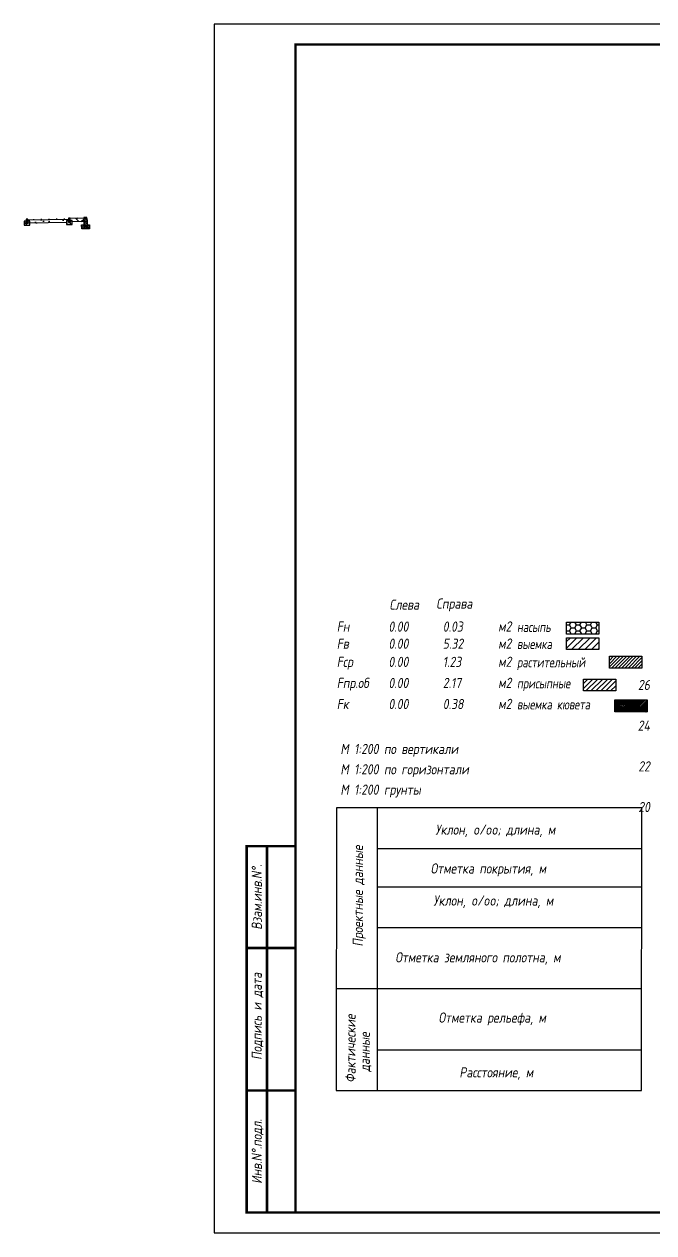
# Model space of a CAD drawing. Extents: x -717 to 1451, y -133302 to 233.
# Drawn here: x -76.7 to 78, y -108128.4 to -107831.4 of the extents above; entities that cross this region are included whole.
import ezdxf
from ezdxf.enums import TextEntityAlignment as Align

# ---------------------------------------------------------------- set-up
doc = ezdxf.new("R2010")
doc.units = 0
for name, color, linetype in [('Зарамочное оформление', 7, 'Continuous'), ('КОД_399', 252, 'Continuous'), ('Линейка абсолютных высот', 7, 'Continuous'), ('Объем выемки', 7, 'Continuous'), ('Объем кюветов', 7, 'Continuous'), ('Объем насыпи', 7, 'Continuous'), ('Объем присыпных обочин', 7, 'Continuous'), ('Объем срезки растительного слоя', 7, 'Continuous'), ('Объём_2650', 7, 'Continuous'), ('Таблица', 7, 'Continuous')]:
    doc.layers.add(name, color=color, linetype=linetype)
for name, color, linetype, true_color in [('Объём_2563', 7, 'Continuous', 0xff8000), ('Объём_2570', 7, 'Continuous', 0x80ff00), ('Объём_2600', 7, 'Continuous', 0x808000), ('Объём_2620', 2, 'Continuous', 0xffff00)]:
    doc.layers.add(name, color=color, linetype=linetype, true_color=true_color)
doc.styles.add('М', font='romand.shx', dxfattribs={"width": 0.8, "oblique": 10, "height": 2.5})

# ---------------------------------------------------------------- blocks, each defined once
blk = doc.blocks.new('условные обозначения')
at = {"layer": 'Объём_2563'}
h = blk.add_hatch(dxfattribs=at)
h.set_pattern_fill('ANSI31', color=256, scale=0.3)
h.set_pattern_definition([(45, (-34.5, -100.5), (-0.673519, 0.673519), [])])
h.paths.add_polyline_path([(18.26, 7.53), (27.08, 7.53), (27.08, 4.62), (18.26, 4.62)])
at = {"layer": 'Объём_2570'}
h = blk.add_hatch(dxfattribs=at)
h.set_pattern_fill('ANSI31', color=3, scale=0.2)
h.set_pattern_definition([(45, (-32.9034, -100.5), (-0.4490128, 0.4490128), [])])
h.paths.add_polyline_path([(25.29, 13.16), (34.12, 13.16), (34.12, 10.25), (25.29, 10.25)])
at = {"layer": 'Объём_2600'}
h = blk.add_hatch(dxfattribs=at)
h.set_pattern_fill('ANSI31', color=6, scale=0.4)
h.set_pattern_definition([(45, (-34.5, -100.5), (-0.898026, 0.898026), [])])
h.paths.add_polyline_path([(13.63, 17.67), (22.46, 17.67), (22.46, 14.76), (13.63, 14.76)])
at = {"layer": 'Объём_2620'}
h = blk.add_hatch(dxfattribs=at)
h.set_pattern_fill('ANSI31', color=2, scale=0.1)
h.set_pattern_definition([(45, (-33.755, -100.5), (-0.2245064, 0.2245064), [])])
h.paths.add_polyline_path([(26.75, 2.41), (35.57, 2.41), (35.57, -0.5), (26.75, -0.5)])
at = {"layer": 'Объём_2650'}
h = blk.add_hatch(dxfattribs=at)
h.set_pattern_fill('HONEY', color=5, scale=0.3)
h.set_pattern_definition([(0, (-34.5, -100.5), (1.42875, 0.824889), [0.9525, -1.905]), (120, (-34.5, -100.5), (-1.42875, 0.824889), [0.9525, -1.905]), (60, (-34.5, -100.5), (3e-09, 1.6497784), [-1.905, 0.9525])])
h.paths.add_polyline_path([(13.63, 21.49), (22.46, 21.49), (22.46, 18.58), (13.63, 18.58)])
at = {"layer": 'Объём_2563'}
blk.add_lwpolyline([(18.26, 7.53), (27.08, 7.53), (27.08, 4.62), (18.26, 4.62)], close=True, dxfattribs=at)
at = {"layer": 'Объём_2620', "color": 2}
blk.add_lwpolyline([(26.75, 2.41), (35.57, 2.41), (35.57, -0.5), (26.75, -0.5)], close=True, dxfattribs=at)
at = {"layer": 'Объём_2650', "color": 5}
blk.add_lwpolyline([(13.63, 21.49), (22.46, 21.49), (22.46, 18.58), (13.63, 18.58)], close=True, dxfattribs=at)
at = {"layer": 'Объём_2650', "color": 6}
blk.add_lwpolyline([(13.63, 17.67), (22.46, 17.67), (22.46, 14.76), (13.63, 14.76)], close=True, dxfattribs=at)
at = {"layer": 'Объём_2650', "color": 3}
blk.add_lwpolyline([(25.29, 13.16), (34.12, 13.16), (34.12, 10.25), (25.29, 10.25)], close=True, dxfattribs=at)
at = {"layer": 'Объем насыпи', "color": 1, "style": 'М', "oblique": 10, "width": 0.8}
for s, p in [('насыпь', (0.09, 19.09)), ('выемка', (0.09, 14.89)), ('растительный', (0.09, 10.42)), ('присыпные', (0.09, 5.24)), ('выемка кювета', (0.09, 0.06))]:
    blk.add_text(s, height=2.5, dxfattribs=at).set_placement(p)
blk = doc.blocks.new('БР100.30.18')
at = {"linetype": 'Continuous', "lineweight": 13}
h = blk.add_hatch(dxfattribs=at)
h.set_pattern_fill('ANSI35', scale=5)
h.set_pattern_definition([(45, (-1504.996, -4799.2297), (-0.88388348, 0.88388348), []), (45, (-1504.1121, -4799.2297), (-0.88388348, 0.88388348), [1.5625, -0.3125, 0, -0.3125])])
h.paths.add_polyline_path([(0.3, 3.47), (1.8, 3.47), (1.8, -1.03), (0, -1.03), (0, 1.97)])
h = blk.add_hatch(dxfattribs=at)
h.set_pattern_fill('ANSI35', scale=5, angle=90)
h.set_pattern_definition([(135, (-1504.996, -4800.7297), (-0.88388348, -0.88388348), []), (135, (-1504.996, -4799.8458), (-0.88388348, -0.88388348), [1.5625, -0.3125, 0, -0.3125])])
h.paths.add_polyline_path([(-1, -0.03), (0, -0.03), (0, -1.03), (1.8, -1.03), (1.8, -0.03), (2.8, -0.03), (2.8, -2.03), (-1, -2.03)])
at = {"color": 7, "lineweight": 30}
blk.add_lwpolyline([(1.8, -1.03), (0, -1.03), (0, 1.97), (0.3, 3.47), (1.8, 3.47)], close=True, dxfattribs=at)
at = {"linetype": 'Continuous'}
blk.add_lwpolyline([(0, -0.03), (-1, -0.03), (-1, -2.03), (2.8, -2.03), (2.8, -0.03), (1.8, -0.03)], dxfattribs=at)

msp = doc.modelspace()

# ---------------------------------------------------------------- hatches: boundary and pattern name
at = {"linetype": 'Continuous'}
h = msp.add_hatch(dxfattribs=at)
h.set_pattern_fill('ANSI31', color=256, scale=15, angle=45, style=0)
h.set_pattern_definition([(90, (-1951.179, -112832.7604), (-1.875, 3e-16), [])])
h.paths.add_polyline_path([(-75.791, -107879.336), (-65.796, -107879.129), (-65.796, -107879.329), (-75.791, -107879.528)])
h = msp.add_hatch(dxfattribs=at)
h.set_pattern_fill('AR-HBONE', color=253, scale=0.3)
h.set_pattern_definition([(45, (-338.7428, -113684.9789), (0, 1.69705627), [3.6, -1.2]), (135, (-337.8942, -113684.1303), (1e-16, 1.69705627), [3.6, -1.2])])
h.paths.add_polyline_path([(-65.796, -107879.129), (-65.796, -107880.129), (-65.796, -107880.129)])
h.paths.add_polyline_path([(-62.075, -107878.981), (-65.396, -107879.129), (-65.396, -107879.629), (-64.896, -107879.629), (-64.896, -107880.008), (-62.074, -107879.881)])
at = {"linetype": 'Continuous', "lineweight": 13}
h = msp.add_hatch(dxfattribs=at)
h.set_pattern_fill('ANSI35', scale=5, angle=90)
h.set_pattern_definition([(135, (-1896.738, -42151.7074), (-0.883883476, -0.883883476), []), (135, (-1896.738, -42150.8236), (-0.883883476, -0.883883476), [1.5625, -0.3125, 0, -0.3125])])
h.paths.add_polyline_path([(-75.291, -107879.836), (-75.791, -107879.836), (-75.791, -107880.336), (-76.191, -107880.336), (-76.191, -107879.836), (-76.691, -107879.836), (-76.691, -107880.836), (-75.291, -107880.836)])
h = msp.add_hatch(dxfattribs=at)
h.set_pattern_fill('ANSI35', scale=5, angle=90)
h.set_pattern_definition([(135, (-1907.1335, -42151.5013), (-0.883883476, -0.883883476), []), (135, (-1907.1335, -42150.6175), (-0.883883476, -0.883883476), [1.5625, -0.3125, 0, -0.3125])])
h.paths.add_polyline_path([(-64.896, -107879.629), (-65.396, -107879.629), (-65.396, -107880.129), (-65.796, -107880.129), (-65.796, -107879.629), (-66.296, -107879.629), (-66.296, -107880.629), (-64.896, -107880.629)])
at = {"layer": 'КОД_399'}
h = msp.add_hatch(dxfattribs=at)
h.set_pattern_fill('AR-CONC', scale=0.7, angle=45, style=0)
h.set_pattern_definition([(95, (-1951.261, -112832.8496), (3.860864, 3.2396496), [0.525, -5.775]), (40, (-1951.261, -112832.8496), (-4.409945, 3.036377), [0.42, -4.62]), (145.45144, (-1950.939, -112832.5796), (-0.549081, 6.2760265), [0.4461813, -4.907995]), (91.1842, (-1952.251, -112831.8597), (6.101854, 4.4632964), [0.7875, -8.6625]), (141.63564, (-1951.7424, -112831.488), (-0.1953, 9.447982), [0.669272, -7.361996]), (36.18416, (-1952.251, -112831.86), (-0.1953, 9.447982), [0.63, -6.93]), (66, (-1951.5084, -112831.612), (4.947401, 0.9616773), [0.525, -5.775]), (11, (-1951.5084, -112831.612), (-2.38496, 4.793659), [0.42, -4.62]), (116.45144, (-1951.096, -112831.532), (2.562441, 5.7553363), [0.4461813, -4.907995]), (82.5, (-1951.261, -112832.8496), (-1.5875523, 1.7079287), [0, -4.564, 0, -4.69, 0, -4.6375]), (52.5, (-1951.261, -112832.8496), (-0.6501106, 3.2543661), [0, -2.674, 0, -4.459, 0, -1.7675]), (12.5, (-1952.3647, -112833.9534), (2.7539272, 2.5306453), [0, -1.75, 0, -5.46, 0, -7.245]), (2.5, (-1952.8597, -112834.4484), (2.3911299, 3.3821186), [0, -2.275, 0, -3.626, 0, -5.145])])
h.paths.add_polyline_path([(-75.291, -107879.836), (-75.791, -107879.836), (-75.791, -107879.528), (-65.796, -107879.329), (-65.796, -107879.629), (-66.296, -107879.629), (-66.296, -107880.09), (-75.291, -107880.268)])

# ---------------------------------------------------------------- linework, layer by layer
for points in [[(-65.396, -107879.129), (-65.796, -107879.129), (-65.796, -107880.129), (-65.396, -107880.129), (-65.396, -107879.129)], [(-65.396, -107879.129), (-62.075, -107878.981), (-62.074, -107879.881), (-64.896, -107880.008), (-64.896, -107879.629), (-65.396, -107879.629), (-65.396, -107879.129)], [(-76.191, -107879.836), (-76.691, -107879.836), (-76.691, -107880.836), (-75.291, -107880.836), (-75.291, -107879.836), (-75.791, -107879.836), (-75.791, -107880.336), (-76.191, -107880.336), (-76.191, -107879.836)], [(-75.791, -107879.336), (-76.191, -107879.336), (-76.191, -107880.336), (-75.791, -107880.336), (-75.791, -107879.336)], [(-75.791, -107879.528), (-65.796, -107879.329)], [(-75.291, -107880.268), (-66.296, -107880.09)], [(-65.796, -107879.629), (-66.296, -107879.629), (-66.296, -107880.629), (-64.896, -107880.629), (-64.896, -107879.629), (-65.396, -107879.629), (-65.396, -107880.129), (-65.796, -107880.129), (-65.796, -107879.629)]]:
    msp.add_lwpolyline(points)
at = {"layer": 'Таблица', "linetype": 'Continuous', "flags": 128}
for points in [[(0, -108024), (-0.054, -108093.421)], [(75, -108024), (0, -108024)], [(10, -108024), (10, -108093.421)], [(74.946, -108093.421), (75, -108024)], [(10, -108034), (75, -108034)], [(10, -108043.421), (75, -108043.421)], [(9.946, -108053.421), (74.946, -108053.421)], [(-0.054, -108068.421), (74.946, -108068.421)], [(9.946, -108083.421), (74.946, -108083.421)], [(-0.054, -108093.421), (74.946, -108093.421)]]:
    msp.add_lwpolyline(points, dxfattribs=at)

# ---------------------------------------------------------------- block references
at = {"lineweight": 18, "xscale": -0.5, "yscale": 0.5, "zscale": 0.5, "rotation": 0.05553677703885818}
msp.add_blockref('БР100.30.18', (-61.174, -107880.678), dxfattribs=at)
at = {"layer": 'Объём_2570', "xscale": 0.9}
msp.add_blockref('условные обозначения', (44.274, -107999.882), dxfattribs=at)

# ---------------------------------------------------------------- texts
at = {"style": 'М', "oblique": 10, "width": 0.8}
msp.add_text('М 1:200 грунты', height=2.5, dxfattribs=at).set_placement((0.973, -108020.769))
at = {"layer": 'Линейка абсолютных высот', "style": 'М', "oblique": 10, "width": 0.8}
for s, p in [('26', (77, -107993.797)), ('24', (77, -108003.797)), ('22', (77, -108013.797)), ('20', (77, -108023.797))]:
    msp.add_text(s, height=2.5, dxfattribs=at).set_placement(p, align=Align.MIDDLE_RIGHT)
at = {"layer": 'Объем выемки', "style": 'М', "oblique": 10, "width": 0.8}
for s, p in [('Fв', (0.085, -107984.902)), ('0.00', (12.785, -107984.902)), ('5.32', (26.126, -107984.902)), ('м2', (39.731, -107984.869))]:
    msp.add_text(s, height=2.5, dxfattribs=at).set_placement(p)
at = {"layer": 'Объем кюветов', "style": 'М', "oblique": 10, "width": 0.8}
for s, p in [('Fк', (0.085, -107999.727)), ('0.00', (12.785, -107999.727)), ('0.38', (26.126, -107999.727)), ('м2', (39.731, -107999.694))]:
    msp.add_text(s, height=2.5, dxfattribs=at).set_placement(p)
at = {"layer": 'Объем насыпи', "style": 'М', "oblique": 10, "width": 0.8}
for s, p in [('Слева', (13.029, -107975.317)), ('Справа', (24.522, -107975.049)), ('Fн', (0.085, -107980.698)), ('0.00', (12.785, -107980.698)), ('0.03', (26.126, -107980.698)), ('м2', (39.731, -107980.664))]:
    msp.add_text(s, height=2.5, dxfattribs=at).set_placement(p)
at = {"layer": 'Объем присыпных обочин', "style": 'М', "oblique": 10, "width": 0.8}
for s, p in [('Fпр.об', (0.085, -107994.549)), ('0.00', (12.785, -107994.549)), ('2.17', (26.126, -107994.549)), ('м2', (39.731, -107994.515))]:
    msp.add_text(s, height=2.5, dxfattribs=at).set_placement(p)
at = {"layer": 'Объем срезки растительного слоя', "style": 'М', "oblique": 10, "width": 0.8}
for s, p in [('Fср', (0.085, -107989.37)), ('0.00', (12.785, -107989.37)), ('1.23', (26.126, -107989.37)), ('м2', (39.731, -107989.337))]:
    msp.add_text(s, height=2.5, dxfattribs=at).set_placement(p)
at = {"layer": 'Таблица', "style": 'М', "oblique": 10, "width": 0.8}
for s, p in [('М 1:200 по вертикали', (0.973, -108010.769)), ('М 1:200 по горизонтали', (0.973, -108015.769)), ('Уклон, o/oo; длина, м', (24.315, -108030.584)), ('Отметка покрытия, м', (23.148, -108040.139)), ('Уклон, o/oo; длина, м', (23.824, -108048.017)), ('Отметка земляного полотна, м', (14.462, -108061.965)), ('Отметка рельефа, м', (25.077, -108076.777)), ('Расстояние, м', (30.202, -108090.23))]:
    msp.add_text(s, height=2.5, dxfattribs=at).set_placement(p)
for s, p in [('Проектные данные ', (6.519, -108058.08)), ('Фактические ', (4.698, -108091.535)), ('данные', (8.204, -108088.83))]:
    msp.add_text(s, height=2.5, rotation=90, dxfattribs=at).set_placement(p)

# ---------------------------------------------------------------- wipeouts: each hides what was drawn before it
msp.add_wipeout([(-10.054, -108033.421), (-22.054, -108033.421), (-22.054, -108123.421), (-10.054, -108123.421)]).dxf.layer = 'Зарамочное оформление'

# ---------------------------------------------------------------- next in the draw order: linework, layer by layer
at = {"flags": 128}
msp.add_lwpolyline([(-30.054, -108128.421), (389.946, -108128.421), (389.946, -107831.421), (-30.054, -107831.421)], close=True, dxfattribs=at)
at = {"const_width": 0.6, "flags": 128}
msp.add_lwpolyline([(-10.054, -108123.421), (384.946, -108123.421), (384.946, -107836.421), (-10.054, -107836.421)], close=True, dxfattribs=at)
at = {"layer": 'Зарамочное оформление', "linetype": 'Continuous', "lineweight": -3, "const_width": 0.6, "flags": 128}
for points in [[(-10.054, -108123.421), (-22.054, -108123.421), (-22.054, -108033.421), (-10.054, -108033.421)], [(-17.054, -108123.421), (-17.054, -108033.421)], [(-22.054, -108058.421), (-10.054, -108058.421)], [(-22.054, -108093.421), (-10.054, -108093.421)]]:
    msp.add_lwpolyline(points, dxfattribs=at)

# ---------------------------------------------------------------- next in the draw order: texts
at = {"layer": 'Зарамочное оформление', "lineweight": 15, "style": 'М', "oblique": 10, "width": 0.8}
for s, p in [('Взам.инв.N%%d.', (-19.554, -108045.921)), ('Подпись и дата', (-19.572, -108075.227)), ('Инв.N%%d.подл.', (-19.554, -108108.421))]:
    msp.add_text(s, height=2.5, rotation=90, dxfattribs=at).set_placement(p, align=Align.MIDDLE_CENTER)

doc.saveas('drawing.dxf')
